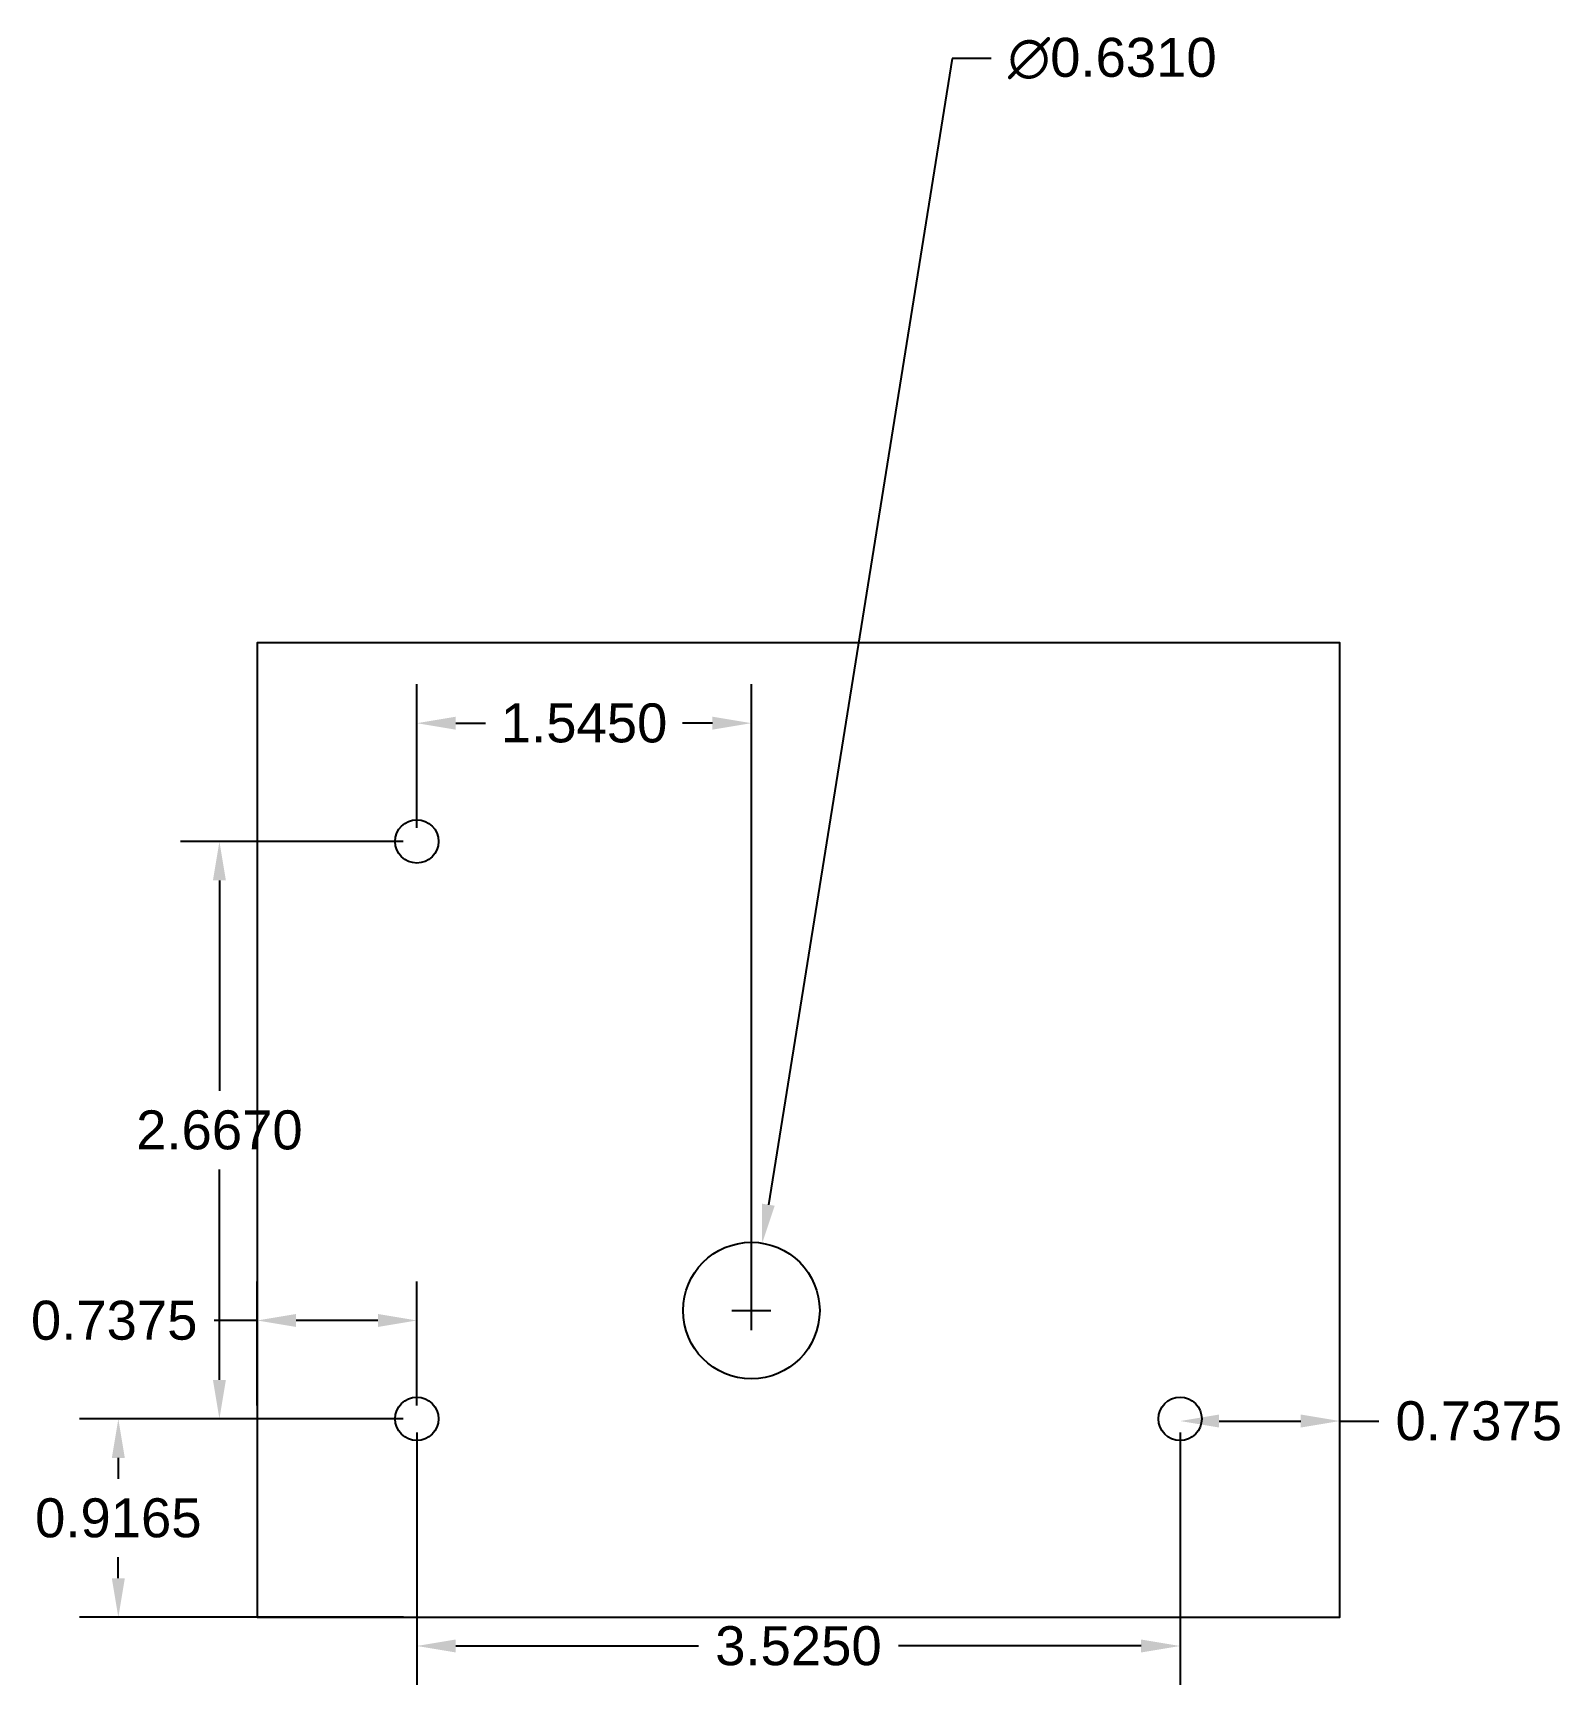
# Model space of a CAD drawing. Header units: inches. Extents: x 7.5 to 14.55, y 17.67 to 25.3.
import ezdxf

# ---------------------------------------------------------------- set-up
doc = ezdxf.new("R2010")
doc.units = ezdxf.units.IN
doc.header["$MEASUREMENT"] = 0
doc.layers.get('0').update_dxf_attribs({"color": 1})
doc.layers.add('dimensions', color=4, linetype='Continuous')
doc.layers.add('non-cut features', color=3, linetype='Continuous')
doc.styles.get("Standard").update_dxf_attribs({"font": 'Arial Regular.ttf'})
doc.dimstyles.get("Standard").update_dxf_attribs({"dimtxt": 0.18, "dimasz": 0.18, "dimexe": 0.18, "dimexo": 0.0625, "dimgap": 0.09, "dimtad": 0, "dimtih": 1, "dimtoh": 1, "dimdec": 4, "dimzin": 0, "dimdsep": 46, "dimtxsty": 'Standard', "dimcen": 0.09, "dimadec": 0, "dimazin": 0, "dimtfac": 1, "dimtdec": 4, "dimtofl": 0, "dimtmove": 0, "dimatfit": 3, "dimfxl": 1, "dimtolj": 1, "dimtzin": 0, "dimarcsym": 0})

# ---------------------------------------------------------------- blocks, each defined once
blk = doc.blocks.new('*D5')
at = {"layer": 'Defpoints', "color": 0, "transparency": 16777216}
for p in [(10.8628, 19.7092), (10.7629, 19.0862)]:
    blk.add_point(p, dxfattribs=at)
at = {"layer": 'dimensions', "color": 0, "lineweight": -2, "transparency": 16777216}
for p, q in [((11.7398, 25.1801), (10.8913, 19.887)), ((11.9198, 25.1801), (11.7398, 25.1801)), ((10.8128, 19.3077), (10.8128, 19.4877)), ((10.7228, 19.3977), (10.9028, 19.3977))]:
    blk.add_line(p, q, dxfattribs=at)
at = {"layer": 'dimensions', "color": 0, "transparency": 16777216}
blk.add_solid([(10.8616, 19.8917), (10.9209, 19.8822), (10.8628, 19.7092)], dxfattribs=at)
at = {"layer": 'dimensions', "color": 0, "transparency": 16777216, "insert": (12.48, 25.1801), "char_height": 0.18, "attachment_point": 5}
blk.add_mtext('\\A1;∅0.6310', dxfattribs=at)
blk = doc.blocks.new('*D6')
at = {"layer": 'Defpoints', "color": 0, "transparency": 16777216}
for p in [(10.8128, 22.1108), (9.2678, 21.5647), (10.8128, 19.3977)]:
    blk.add_point(p, dxfattribs=at)
at = {"layer": 'dimensions', "color": 0, "lineweight": -2, "transparency": 16777216}
for p, q in [((9.2678, 21.6272), (9.2678, 22.2908)), ((10.8128, 19.4602), (10.8128, 22.2908)), ((9.4478, 22.1108), (9.5857, 22.1108)), ((10.6328, 22.1108), (10.495, 22.1108))]:
    blk.add_line(p, q, dxfattribs=at)
at = {"layer": 'dimensions', "color": 0, "transparency": 16777216}
for points in [[(9.4478, 22.1408), (9.4478, 22.0808), (9.2678, 22.1108)], [(10.6328, 22.1408), (10.6328, 22.0808), (10.8128, 22.1108)]]:
    blk.add_solid(points, dxfattribs=at)
at = {"layer": 'dimensions', "color": 0, "transparency": 16777216, "insert": (10.0403, 22.1108), "char_height": 0.18, "attachment_point": 5}
blk.add_mtext('\\A1;1.5450', dxfattribs=at)
blk = doc.blocks.new('*D8')
at = {"layer": 'Defpoints', "color": 0, "transparency": 16777216}
for p in [(9.2678, 18.8977), (12.7928, 18.8978), (12.7928, 17.8487)]:
    blk.add_point(p, dxfattribs=at)
at = {"layer": 'dimensions', "color": 0, "lineweight": -2, "transparency": 16777216}
for p, q in [((9.2678, 18.8352), (9.2678, 17.6687)), ((12.7928, 18.8353), (12.7928, 17.6687)), ((9.4478, 17.8487), (10.5683, 17.8487)), ((12.6128, 17.8487), (11.4924, 17.8487))]:
    blk.add_line(p, q, dxfattribs=at)
at = {"layer": 'dimensions', "color": 0, "transparency": 16777216}
for points in [[(9.4478, 17.8787), (9.4478, 17.8187), (9.2678, 17.8487)], [(12.6128, 17.8787), (12.6128, 17.8187), (12.7928, 17.8487)]]:
    blk.add_solid(points, dxfattribs=at)
at = {"layer": 'dimensions', "color": 0, "transparency": 16777216, "insert": (11.0303, 17.8487), "char_height": 0.18, "attachment_point": 5}
blk.add_mtext('\\A1;3.5250', dxfattribs=at)
blk = doc.blocks.new('*D9')
at = {"layer": 'Defpoints', "color": 0, "transparency": 16777216}
for p in [(9.2678, 21.5647), (8.356, 18.8977), (9.2678, 18.8977)]:
    blk.add_point(p, dxfattribs=at)
at = {"layer": 'dimensions', "color": 0, "lineweight": -2, "transparency": 16777216}
for p, q in [((9.2053, 21.5647), (8.176, 21.5647)), ((8.356, 21.3847), (8.356, 20.4124)), ((8.356, 19.0777), (8.356, 20.05)), ((9.2053, 18.8977), (8.176, 18.8977))]:
    blk.add_line(p, q, dxfattribs=at)
at = {"layer": 'dimensions', "color": 0, "transparency": 16777216}
for points in [[(8.326, 21.3847), (8.386, 21.3847), (8.356, 21.5647)], [(8.326, 19.0777), (8.386, 19.0777), (8.356, 18.8977)]]:
    blk.add_solid(points, dxfattribs=at)
at = {"layer": 'dimensions', "color": 0, "transparency": 16777216, "insert": (8.356, 20.2312), "char_height": 0.18, "attachment_point": 5}
blk.add_mtext('\\A1;2.6670', dxfattribs=at)
blk = doc.blocks.new('*D10')
at = {"layer": 'Defpoints', "color": 0, "transparency": 16777216}
for p in [(9.2678, 18.8977), (7.8892, 17.9812), (9.2683, 17.9812)]:
    blk.add_point(p, dxfattribs=at)
at = {"layer": 'dimensions', "color": 0, "lineweight": -2, "transparency": 16777216}
for p, q in [((9.2053, 18.8977), (7.7092, 18.8977)), ((7.8892, 18.7177), (7.8892, 18.6207)), ((7.8892, 18.1612), (7.8892, 18.2582)), ((9.2058, 17.9812), (7.7092, 17.9812))]:
    blk.add_line(p, q, dxfattribs=at)
at = {"layer": 'dimensions', "color": 0, "transparency": 16777216}
for points in [[(7.8592, 18.7177), (7.9192, 18.7177), (7.8892, 18.8977)], [(7.8592, 18.1612), (7.9192, 18.1612), (7.8892, 17.9812)]]:
    blk.add_solid(points, dxfattribs=at)
at = {"layer": 'dimensions', "color": 0, "transparency": 16777216, "insert": (7.8892, 18.4395), "char_height": 0.18, "attachment_point": 5}
blk.add_mtext('\\A1;0.9165', dxfattribs=at)
blk = doc.blocks.new('*D14')
at = {"layer": 'Defpoints', "color": 0, "transparency": 16777216}
for p in [(12.7928, 18.8978), (13.5304, 18.8877), (13.5304, 18.8877)]:
    blk.add_point(p, dxfattribs=at)
at = {"layer": 'dimensions', "color": 0, "lineweight": -2, "transparency": 16777216}
for p, q in [((13.5304, 18.9502), (13.5304, 19.0677)), ((12.9728, 18.8877), (13.3504, 18.8877)), ((13.5304, 18.8877), (13.7104, 18.8877)), ((12.7928, 18.8353), (12.7928, 18.7077))]:
    blk.add_line(p, q, dxfattribs=at)
at = {"layer": 'dimensions', "color": 0, "transparency": 16777216}
for points in [[(12.9728, 18.9177), (12.9728, 18.8577), (12.7928, 18.8877)], [(13.3504, 18.9177), (13.3504, 18.8577), (13.5304, 18.8877)]]:
    blk.add_solid(points, dxfattribs=at)
at = {"layer": 'dimensions', "color": 0, "transparency": 16777216, "insert": (14.1724, 18.8877), "char_height": 0.18, "attachment_point": 5}
blk.add_mtext('\\A1;0.7375', dxfattribs=at)
blk = doc.blocks.new('*D15')
at = {"layer": 'Defpoints', "color": 0, "transparency": 16777216}
for p in [(8.5304, 19.3521), (8.5304, 18.8977), (9.2678, 18.8977)]:
    blk.add_point(p, dxfattribs=at)
at = {"layer": 'dimensions', "color": 0, "lineweight": -2, "transparency": 16777216}
for p, q in [((8.5304, 18.9602), (8.5304, 19.5321)), ((9.2678, 18.9602), (9.2678, 19.5321)), ((8.5304, 19.3521), (8.3322, 19.3521)), ((9.0878, 19.3521), (8.7104, 19.3521))]:
    blk.add_line(p, q, dxfattribs=at)
at = {"layer": 'dimensions', "color": 0, "transparency": 16777216}
for points in [[(8.7104, 19.3821), (8.7104, 19.3221), (8.5304, 19.3521)], [(9.0878, 19.3821), (9.0878, 19.3221), (9.2678, 19.3521)]]:
    blk.add_solid(points, dxfattribs=at)
at = {"layer": 'dimensions', "color": 0, "transparency": 16777216, "insert": (7.8701, 19.3521), "char_height": 0.18, "attachment_point": 5}
blk.add_mtext('\\A1;0.7375', dxfattribs=at)

msp = doc.modelspace()

# ---------------------------------------------------------------- linework, layer by layer
msp.add_lwpolyline([(8.53038, 17.98118), (13.53038, 17.98118), (13.53038, 22.48118), (8.53038, 22.48118)], close=True)
for centre in [(9.26781, 21.56468), (9.26783, 18.89773), (12.79284, 18.89777)]:
    msp.add_circle(centre, 0.1)
at = {"layer": 'non-cut features'}
msp.add_circle((10.81283, 19.39773), 0.31548, dxfattribs=at)

# ---------------------------------------------------------------- dimensions: what is measured, and where the dimension line sits
at = {"layer": 'dimensions'}
dim = msp.add_diameter_dim_2p(p1=(10.7629, 19.08622), p2=(10.86277, 19.70924), dimstyle='Standard', dxfattribs=at)
dim.commit()
dim.dimension.update_dxf_attribs({"geometry": '*D5', "text_midpoint": (12.48003, 25.18013), "dimtype": 163})
for base, p1, p2, picture, middle in [((10.81283, 22.11084), (9.26781, 21.56468), (10.81283, 19.39773), '*D6', (10.04032, 22.11084)), ((13.53038, 18.88767), (12.79284, 18.89777), (13.53038, 18.88767), '*D14', (14.17241, 18.88767)), ((12.79284, 17.84873), (9.26783, 18.89773), (12.79284, 18.89777), '*D8', (11.03034, 17.84873))]:
    dim = msp.add_linear_dim(base=base, p1=p1, p2=p2, dimstyle='Standard', dxfattribs=at)
    dim.commit()
    dim.dimension.update_dxf_attribs({"geometry": picture, "text_midpoint": middle})
for base, p1, p2, picture, middle in [((8.356038, 18.897729), (9.267809, 21.564681), (9.267834, 18.897729), '*D9', (8.356038, 20.231205)), ((7.889153, 17.981183), (9.267834, 18.897729), (9.268334, 17.981183), '*D10', (7.889153, 18.439456))]:
    dim = msp.add_linear_dim(base=base, p1=p1, p2=p2, angle=90, dimstyle='Standard', dxfattribs=at)
    dim.commit()
    dim.dimension.update_dxf_attribs({"geometry": picture, "text_midpoint": middle})
dim = msp.add_linear_dim(base=(8.530381, 19.35207), p1=(9.267834, 18.897729), p2=(8.530381, 18.897729), dimstyle='Standard', dxfattribs=at)
dim.commit()
dim.dimension.update_dxf_attribs({"geometry": '*D15', "text_midpoint": (7.870146, 19.35207), "dimtype": 160})

doc.saveas('drawing.dxf')
